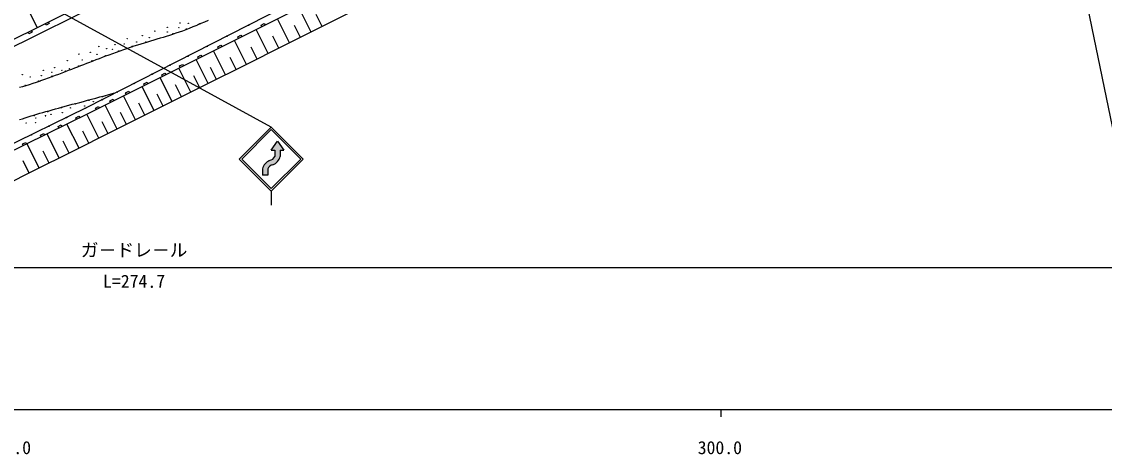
# Model space of a CAD drawing. Units: millimetres, scale not verified. Extents: x 40000 to 680000, y 20000 to 380000.
# Drawn here: x 269640 to 421923, y 198715 to 259568 of the extents above; entities that cross this region are included whole.
import ezdxf
from ezdxf.enums import TextEntityAlignment as Align

# ---------------------------------------------------------------- set-up
doc = ezdxf.new("R2010")
doc.units = ezdxf.units.MM
doc.header["$LTSCALE"] = 1000
for name, color, linetype, lineweight in [('M-BGD', 7, 'Continuous', 25), ('M-STR-STRC', 7, 'Continuous', 25), ('M-TTL-BAND', 7, 'Continuous', 25)]:
    doc.layers.add(name, color=color, linetype=linetype, lineweight=lineweight)
doc.styles.add('@ＭＳ ゴシック', font='')
doc.styles.add('ＭＳ ゴシック', font='')
doc.styles.get('@ＭＳ ゴシック').set_extended_font_data('@MS Gothic')
doc.styles.get('ＭＳ ゴシック').set_extended_font_data('MS Gothic')

msp = doc.modelspace()

# ---------------------------------------------------------------- hatches: boundary and pattern name
at = {"layer": 'M-STR-STRC'}
msp.add_hatch(color=256, dxfattribs=at).paths.add_polyline_path([(305622, 242745), (306497, 241495), (305997, 241495), (305997, 240620), (305996, 240616), (305988, 240587), (305980, 240557), (305971, 240528), (305961, 240499), (305951, 240471), (305941, 240442), (305930, 240414), (305918, 240386), (305906, 240358), (305894, 240330), (305881, 240302), (305867, 240275), (305854, 240248), (305839, 240221), (305824, 240195), (305809, 240168), (305793, 240142), (305777, 240116), (305760, 240091), (305743, 240066), (305726, 240041), (305708, 240016), (305690, 239992), (305671, 239968), (305652, 239945), (305632, 239921), (305612, 239898), (305591, 239876), (305571, 239854), (305549, 239832), (305528, 239810), (305506, 239789), (305484, 239769), (305461, 239748), (305438, 239728), (305415, 239709), (305391, 239690), (305367, 239671), (305342, 239653), (305318, 239635), (305293, 239618), (305268, 239601), (305242, 239584), (305216, 239568), (305190, 239553), (305164, 239538), (305137, 239523), (305110, 239509), (305083, 239495), (305056, 239482), (305028, 239469), (305000, 239457), (304972, 239445), (304954, 239441), (304937, 239437), (304919, 239432), (304902, 239428), (304885, 239422), (304867, 239417), (304850, 239411), (304833, 239405), (304816, 239399), (304799, 239393), (304783, 239386), (304766, 239379), (304750, 239371), (304733, 239363), (304717, 239355), (304701, 239347), (304685, 239338), (304670, 239330), (304654, 239320), (304639, 239311), (304623, 239301), (304608, 239291), (304593, 239281), (304579, 239271), (304564, 239260), (304550, 239249), (304536, 239238), (304522, 239227), (304508, 239215), (304494, 239203), (304481, 239191), (304468, 239178), (304455, 239166), (304442, 239153), (304430, 239140), (304417, 239127), (304405, 239113), (304394, 239099), (304382, 239085), (304371, 239071), (304360, 239057), (304349, 239043), (304339, 239028), (304328, 239013), (304318, 238998), (304309, 238983), (304299, 238967), (304290, 238952), (304281, 238936), (304272, 238920), (304264, 238904), (304256, 238888), (304248, 238872), (304247, 238870), (304247, 237995), (303497, 237995), (303497, 238870), (303498, 238874), (303506, 238903), (303514, 238932), (303523, 238961), (303533, 238990), (303543, 239019), (303553, 239048), (303564, 239076), (303576, 239104), (303588, 239132), (303600, 239160), (303613, 239187), (303627, 239215), (303641, 239242), (303655, 239269), (303670, 239295), (303685, 239321), (303701, 239347), (303717, 239373), (303734, 239399), (303751, 239424), (303768, 239449), (303786, 239473), (303805, 239498), (303823, 239521), (303843, 239545), (303862, 239568), (303882, 239591), (303903, 239614), (303923, 239636), (303945, 239658), (303966, 239679), (303988, 239700), (304010, 239721), (304033, 239741), (304056, 239761), (304080, 239781), (304103, 239800), (304127, 239818), (304152, 239837), (304176, 239854), (304201, 239872), (304227, 239889), (304252, 239905), (304278, 239921), (304304, 239937), (304330, 239952), (304357, 239967), (304384, 239981), (304411, 239995), (304439, 240008), (304466, 240021), (304494, 240033), (304522, 240045), (304540, 240049), (304557, 240053), (304575, 240057), (304592, 240062), (304609, 240067), (304627, 240073), (304644, 240078), (304661, 240084), (304678, 240091), (304695, 240097), (304711, 240104), (304728, 240111), (304744, 240119), (304761, 240126), (304777, 240134), (304793, 240143), (304809, 240151), (304825, 240160), (304840, 240169), (304856, 240179), (304871, 240188), (304886, 240198), (304901, 240208), (304915, 240219), (304930, 240229), (304944, 240240), (304959, 240252), (304973, 240263), (304986, 240275), (305000, 240287), (305013, 240299), (305026, 240311), (305039, 240324), (305052, 240337), (305064, 240350), (305077, 240363), (305089, 240377), (305100, 240390), (305112, 240404), (305123, 240418), (305134, 240433), (305145, 240447), (305155, 240462), (305166, 240477), (305176, 240492), (305185, 240507), (305195, 240522), (305204, 240538), (305213, 240553), (305222, 240569), (305230, 240585), (305238, 240601), (305246, 240618), (305247, 240620), (305247, 241495), (304747, 241495)])

# ---------------------------------------------------------------- linework, layer by layer
at = {"layer": 'M-BGD'}
for p, q in [((278739, 247513), (338278, 277799)), ((338887, 276594), (279137, 246706)), ((281755, 263658), (266595, 256121)), ((266995, 255314), (282155, 262852)), ((269668, 263068), (271826, 258722)), ((315869, 260852), (306665, 256255)), ((310371, 258106), (308683, 261486)), ((311890, 258865), (311046, 260555)), ((273084, 259068), (272972, 259291)), ((273531, 259290), (273084, 259068)), ((273420, 259514), (273531, 259290)), ((294265, 259042), (293735, 258825)), ((294335, 259071), (294265, 259042)), ((294335, 259071), (294265, 259042)), ((294861, 259294), (294335, 259071)), ((295368, 259514), (294861, 259294)), ((295857, 259730), (295368, 259514)), ((303318, 259081), (303765, 259305)), ((303430, 258858), (303318, 259081)), ((303765, 259305), (303877, 259081)), ((307334, 256589), (305647, 259967)), ((308853, 257348), (308009, 259037)), ((270659, 257862), (270547, 258086)), ((271107, 258084), (270659, 257862)), ((270995, 258308), (271107, 258084)), ((289978, 257494), (289541, 257359)), ((290419, 257633), (289978, 257494)), ((290864, 257777), (290419, 257633)), ((291315, 257928), (290864, 257777)), ((291775, 258086), (291315, 257928)), ((292245, 258254), (291775, 258086)), ((292728, 258432), (292245, 258254)), ((293224, 258622), (292728, 258432)), ((293735, 258825), (293224, 258622)), ((300030, 257437), (300477, 257660)), ((300142, 257213), (300030, 257437)), ((300477, 257660), (300589, 257437)), ((304296, 255073), (302611, 258448)), ((305815, 255831), (304972, 257519)), ((284921, 255936), (284395, 255758)), ((285431, 256103), (284921, 255936)), ((285925, 256262), (285431, 256103)), ((286405, 256413), (285925, 256262)), ((286874, 256557), (286405, 256413)), ((287332, 256696), (286874, 256557)), ((287783, 256831), (287332, 256696)), ((288227, 256964), (287783, 256831)), ((288667, 257095), (288227, 256964)), ((289104, 257226), (288667, 257095)), ((289541, 257359), (289104, 257226)), ((297223, 256032), (297670, 256256)), ((297334, 255809), (297223, 256032)), ((297670, 256256), (297782, 256032)), ((301259, 253556), (299575, 256929)), ((306665, 256255), (300773, 253314)), ((302777, 254314), (301935, 256002)), ((280520, 254350), (280074, 254180)), ((280976, 254522), (280520, 254350)), ((281442, 254696), (280976, 254522)), ((281920, 254873), (281442, 254696)), ((281460, 254703), (281442, 254696)), ((282412, 255053), (281920, 254873)), ((282919, 255237), (282412, 255053)), ((283443, 255424), (282919, 255237)), ((283986, 255616), (283443, 255424)), ((284395, 255758), (283986, 255616)), ((294400, 254620), (294847, 254844)), ((294512, 254397), (294400, 254620)), ((294847, 254844), (294959, 254620)), ((298327, 252086), (296634, 255459)), ((299793, 252822), (298947, 254507)), ((276632, 252847), (276194, 252678)), ((277064, 253014), (276632, 252847)), ((277493, 253181), (277064, 253014)), ((277920, 253347), (277493, 253181)), ((278345, 253513), (277920, 253347)), ((278772, 253679), (278345, 253513)), ((279201, 253845), (278772, 253679)), ((279635, 254012), (279201, 253845)), ((280074, 254180), (279635, 254012)), ((293420, 249630), (291735, 253008)), ((291829, 253334), (292276, 253558)), ((291941, 253111), (291829, 253334)), ((292276, 253558), (292388, 253334)), ((295881, 250858), (294188, 254235)), ((300773, 253314), (295881, 250858)), ((297062, 251451), (296216, 253138)), ((272838, 251425), (272298, 251232)), ((272838, 251425), (272298, 251232)), ((273360, 251614), (272838, 251425)), ((273864, 251799), (273360, 251614)), ((274354, 251981), (273864, 251799)), ((274830, 252159), (274354, 251981)), ((275294, 252334), (274830, 252159)), ((275748, 252507), (275294, 252334)), ((276194, 252678), (275748, 252507)), ((290789, 248317), (289100, 251690)), ((289342, 252090), (289789, 252314)), ((289454, 251867), (289342, 252090)), ((289789, 252314), (289901, 252090)), ((294687, 250262), (293844, 251952)), ((269770, 250419), (269322, 250288)), ((270229, 250555), (269770, 250419)), ((270701, 250699), (270229, 250555)), ((271192, 250855), (270701, 250699)), ((271703, 251024), (271192, 250855)), ((272238, 251210), (271703, 251024)), ((272298, 251232), (272238, 251210)), ((272298, 251232), (272238, 251210)), ((284261, 249549), (284709, 249773)), ((284709, 249773), (284820, 249549)), ((288259, 247051), (286570, 250424)), ((286825, 250831), (287272, 251055)), ((286936, 250608), (286825, 250831)), ((287272, 251055), (287384, 250831)), ((295881, 250858), (290789, 248317)), ((292140, 248991), (291298, 250679)), ((277804, 248219), (278344, 248362)), ((278344, 248362), (278897, 248510)), ((278897, 248510), (279467, 248661)), ((279467, 248661), (280052, 248817)), ((280052, 248817), (280654, 248978)), ((280654, 248978), (281274, 249144)), ((281274, 249144), (281913, 249315)), ((281274, 249144), (281460, 249194)), ((281913, 249315), (282570, 249493)), ((282049, 248442), (282496, 248666)), ((282161, 248219), (282049, 248442)), ((282496, 248666), (282608, 248442)), ((282570, 249493), (282698, 249527)), ((290789, 248317), (283032, 244434)), ((285673, 245756), (283984, 249130)), ((284373, 249325), (284261, 249549)), ((289524, 247684), (288680, 249370)), ((266732, 241589), (278739, 247513)), ((279137, 246706), (267130, 240782)), ((272205, 246680), (272627, 246803)), ((272627, 246803), (273055, 246925)), ((273055, 246925), (273488, 247048)), ((273055, 246925), (273488, 247048)), ((273488, 247048), (273929, 247172)), ((273488, 247048), (273929, 247172)), ((273929, 247172), (274378, 247296)), ((274378, 247296), (274836, 247422)), ((274836, 247422), (275303, 247549)), ((275303, 247549), (275780, 247678)), ((275780, 247678), (276268, 247809)), ((276268, 247809), (276767, 247943)), ((276767, 247943), (277279, 248079)), ((277279, 248079), (277804, 248219)), ((280005, 247420), (280452, 247643)), ((280116, 247196), (280005, 247420)), ((280116, 247196), (280005, 247420)), ((280452, 247643), (280564, 247420)), ((283087, 244461), (281395, 247835)), ((284380, 245108), (283535, 246796)), ((286966, 246403), (286121, 248091)), ((269347, 245790), (269750, 245923)), ((269750, 245923), (270154, 246053)), ((270154, 246053), (270559, 246181)), ((270559, 246181), (270966, 246308)), ((270966, 246308), (271375, 246433)), ((271375, 246433), (271788, 246557)), ((271375, 246433), (271788, 246557)), ((271788, 246557), (272205, 246680)), ((271788, 246557), (272205, 246680)), ((277247, 246052), (277696, 246274)), ((277358, 245828), (277247, 246052)), ((277358, 245828), (277247, 246052)), ((277696, 246274), (277806, 246049)), ((280501, 243165), (278807, 246543)), ((281794, 243813), (280948, 245501)), ((272290, 243606), (272738, 243828)), ((272738, 243828), (272849, 243604)), ((274912, 240366), (273209, 243781)), ((274753, 244822), (275202, 245043)), ((274864, 244598), (274753, 244822)), ((274864, 244598), (274753, 244822)), ((275202, 245043), (275312, 244819)), ((277707, 241764), (276004, 245161)), ((283032, 244434), (276027, 240921)), ((279104, 242465), (278254, 244161)), ((269781, 242368), (270229, 242590)), ((269891, 242144), (269781, 242368)), ((269891, 242144), (269781, 242368)), ((270229, 242590), (270340, 242365)), ((272116, 238971), (270406, 242398)), ((272400, 243382), (272290, 243606)), ((272400, 243382), (272290, 243606)), ((276310, 241064), (275460, 242760)), ((276027, 240921), (271962, 238894)), ((273514, 239668), (272664, 241364)), ((270716, 238276), (269864, 239993)), ((271962, 238894), (266670, 236267))]:
    msp.add_line(p, q, dxfattribs=at)
for centre, radius in [((291915, 259391), 25), ((293076, 259350), 25), ((294693, 259279), 50), ((301552, 259061), 50), ((286610, 257609), 25), ((288351, 258230), 25), ((290133, 258769), 25), ((290133, 258106), 25), ((290942, 257857), 50), ((291750, 258728), 25), ((292831, 258527), 50), ((298515, 257516), 50), ((280475, 256075), 25), ((282755, 256324), 25), ((284081, 256407), 25), ((284496, 257194), 25), ((285209, 256085), 50), ((285822, 256697), 25), ((287118, 256684), 50), ((287605, 257318), 25), ((295709, 256089), 50), ((277698, 254997), 25), ((279314, 255246), 25), ((280226, 254956), 25), ((281433, 254748), 50), ((281594, 255785), 25), ((282423, 255660), 25), ((283316, 255433), 50), ((293021, 254722), 50), ((274299, 253090), 25), ((276081, 254085), 25), ((276371, 252966), 25), ((277685, 253311), 50), ((278154, 254168), 25), ((279558, 254037), 50), ((290501, 253440), 50), ((269739, 252096), 25), ((270858, 251764), 25), ((272392, 251971), 25), ((272682, 252717), 25), ((273884, 252427), 25), ((273937, 251880), 50), ((275294, 252717), 25), ((275814, 252588), 50), ((288007, 252172), 50), ((270149, 250585), 50), ((272053, 251200), 50), ((285475, 250884), 50), ((279095, 248509), 50), ((279708, 248318), 25), ((280974, 248594), 50), ((281027, 249024), 50), ((283096, 249673), 50), ((273301, 246942), 50), ((275229, 247476), 50), ((275356, 246785), 25), ((276516, 247448), 25), ((277160, 247995), 50), ((278506, 247697), 25), ((278586, 247382), 50), ((270257, 245334), 25), ((271381, 246380), 50), ((271584, 245375), 25), ((271625, 246039), 25), ((272993, 246329), 25), ((273781, 246536), 25), ((275959, 246086), 50), ((270994, 243636), 50), ((273480, 244863), 50)]:
    msp.add_circle(centre, radius, dxfattribs=at)
at = {"layer": 'M-STR-STRC'}
for p, q in [((406096, 327379), (427486, 223016)), ((304747, 244745), (271169, 263111)), ((300247, 240245), (304747, 244745)), ((300601, 240245), (304747, 244391)), ((309247, 240245), (304747, 244745)), ((308893, 240245), (304747, 244391)), ((304747, 241495), (305622, 242745)), ((305622, 242745), (306497, 241495)), ((304747, 241495), (305247, 241495)), ((305247, 241495), (305247, 240620)), ((305997, 241495), (305997, 240620)), ((305997, 241495), (306497, 241495)), ((300248, 240245), (304747, 235745)), ((300601, 240245), (304747, 236098)), ((304747, 235745), (309247, 240245)), ((304747, 236098), (308893, 240245)), ((303497, 238870), (303497, 237995)), ((304247, 237995), (303497, 237995)), ((304247, 238870), (304247, 237995)), ((304748, 235745), (304748, 233745)), ((143821, 224975), (427085, 224975))]:
    msp.add_line(p, q, dxfattribs=at)
for centre, radius, start, end in [((304310, 241057), 1035, 281.85262, 334.98311), ((304310, 241057), 1743, 292.33506, 345.46554), ((305185, 238432), 1743, 112.3354, 165.46589), ((305185, 238432), 1034, 101.85301, 154.9835)]:
    msp.add_arc(centre, radius, start, end, dxfattribs=at)
at = {"layer": 'M-TTL-BAND'}
for p, q in [((40000, 205000), (579000, 205000)), ((368000, 205000), (368000, 204000))]:
    msp.add_line(p, q, dxfattribs=at)

# ---------------------------------------------------------------- texts
at = {"layer": 'M-STR-STRC', "style": 'ＭＳ ゴシック'}
msp.add_text('ガ－ドレ－ル', height=1833, dxfattribs=at).set_placement((285453, 225975), align=Align.BOTTOM_CENTER)
at = {"layer": 'M-STR-STRC', "style": '@ＭＳ ゴシック'}
msp.add_text('L=274.7', height=1833, dxfattribs=at).set_placement((285453, 223975), align=Align.TOP_CENTER)
at = {"layer": 'M-TTL-BAND', "style": 'ＭＳ ゴシック'}
for s, p in [('200.0', (267844, 198195)), ('300.0', (367844, 198195))]:
    msp.add_text(s, height=1833, dxfattribs=at).set_placement(p, align=Align.BOTTOM_CENTER)

doc.saveas('drawing.dxf')
